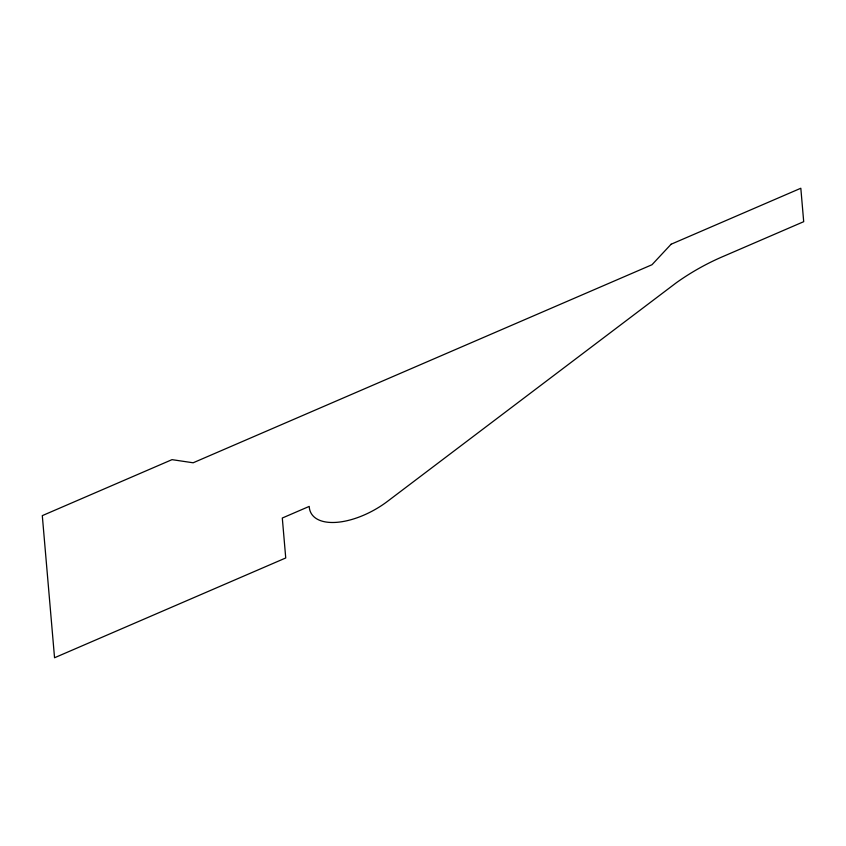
<?xml version="1.0" encoding="UTF-8"?>
<svg xmlns="http://www.w3.org/2000/svg" width="846" height="846" viewBox="0 0 846 846"><rect width="100%" height="100%" fill="white"/><g stroke="black" fill="none" stroke-linecap="round" stroke-linejoin="round"><path stroke-width="1.27" d="M671.111 244.23L652.002 264.724L193.152 462.783L172.013 459.653L42.3 515.637L54.546 657.754L285.737 557.969L282.3 518.027L309.224 506.405A57.665 28.478 -29.8 0 0 387.605 501.276L676.398 282.701A125.028 61.758 -29.8 0 1 724.525 255.862L803.7 221.684L800.824 188.246L671.111 244.23"/></g></svg>
